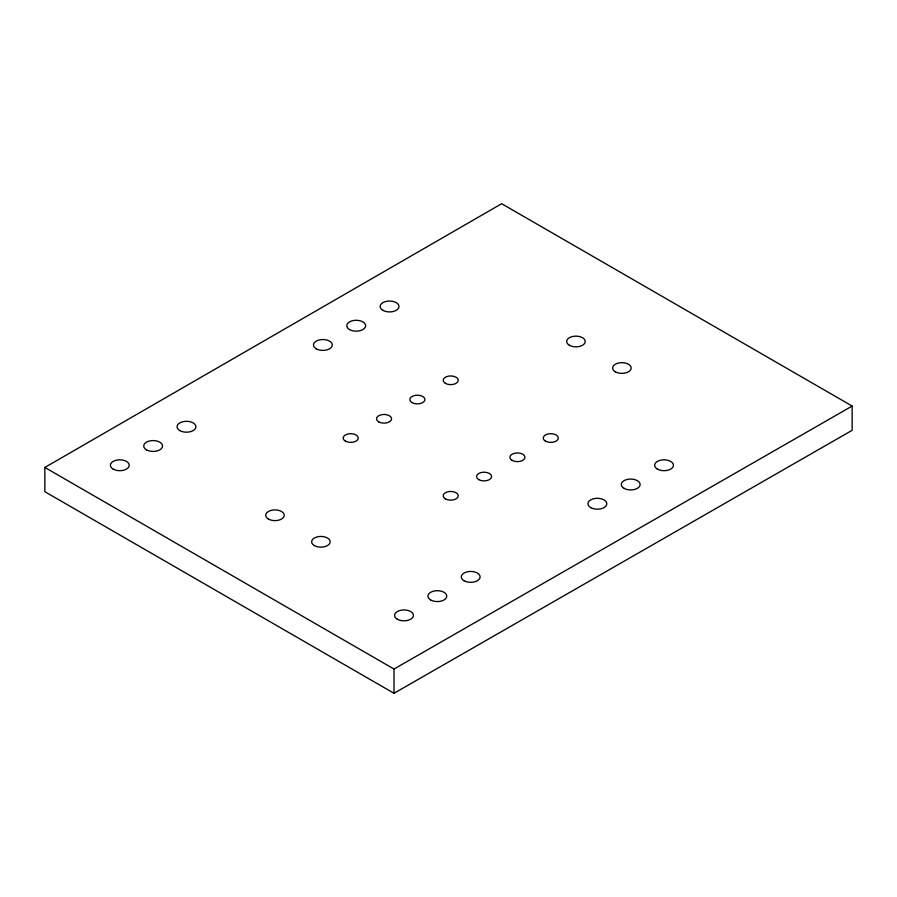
<?xml version="1.0" encoding="UTF-8"?>
<svg xmlns="http://www.w3.org/2000/svg" width="897" height="897" viewBox="0 0 897 897"><rect width="100%" height="100%" fill="white"/><g stroke="black" fill="none" stroke-linecap="round" stroke-linejoin="round"><path stroke-width="1.35" d="M44.85 467.449L501.658 203.709L852.15 406.061L852.15 430.313L394.018 693.291L44.85 491.702L44.85 467.449L394.018 669.039L852.15 406.061M394.018 669.039L394.018 693.291M349.55 329.58A9.43 5.449 0 0 0 365.326 327.136A9.43 5.449 0 0 0 353.777 320.464A9.43 5.449 0 0 0 349.55 329.58M569.393 345.278A9.284 5.36 0 0 0 584.922 342.878A9.284 5.36 0 0 0 573.564 336.308A9.284 5.36 0 0 0 569.393 345.278M464.018 580.729A9.43 5.449 0 0 0 479.794 578.296A9.43 5.449 0 0 0 468.245 571.624A9.43 5.449 0 0 0 464.018 580.729M615.342 371.807A9.284 5.36 0 0 0 630.871 369.396A9.284 5.36 0 0 0 619.502 362.837A9.284 5.36 0 0 0 615.342 371.807M382.896 310.328A9.43 5.449 0 0 0 398.672 307.884A9.43 5.449 0 0 0 387.123 301.213A9.43 5.449 0 0 0 382.896 310.328M412.059 402.618A7.535 4.35 0 0 0 424.673 400.667A7.535 4.35 0 0 0 415.434 395.342A7.535 4.35 0 0 0 412.059 402.618M314.342 545.578A9.284 5.36 0 0 0 329.872 543.178A9.284 5.36 0 0 0 318.502 536.619A9.284 5.36 0 0 0 314.342 545.578M268.405 519.06A9.284 5.36 0 0 0 283.934 516.661A9.284 5.36 0 0 0 272.565 510.09A9.284 5.36 0 0 0 268.405 519.06M345.379 441.122A7.535 4.35 0 0 0 357.981 439.171A7.535 4.35 0 0 0 348.754 433.834A7.535 4.35 0 0 0 345.379 441.122M512.086 460.363A7.535 4.35 0 0 0 524.7 458.412A7.535 4.35 0 0 0 515.461 453.086A7.535 4.35 0 0 0 512.086 460.363M445.405 383.367A7.535 4.35 0 0 0 458.008 381.416A7.535 4.35 0 0 0 448.78 376.09A7.535 4.35 0 0 0 445.405 383.367M378.713 421.87A7.535 4.35 0 0 0 391.327 419.919A7.535 4.35 0 0 0 382.1 414.593A7.535 4.35 0 0 0 378.713 421.87M445.405 498.867A7.535 4.35 0 0 0 458.008 496.916A7.535 4.35 0 0 0 448.78 491.59A7.535 4.35 0 0 0 445.405 498.867M478.74 479.615A7.535 4.35 0 0 0 491.354 477.664A7.535 4.35 0 0 0 482.126 472.338A7.535 4.35 0 0 0 478.74 479.615M545.432 441.122A7.535 4.35 0 0 0 558.035 439.171A7.535 4.35 0 0 0 548.807 433.834A7.535 4.35 0 0 0 545.432 441.122M316.204 348.821A9.43 5.449 0 0 0 331.991 346.388A9.43 5.449 0 0 0 320.431 339.716A9.43 5.449 0 0 0 316.204 348.821M179.815 430.594A9.43 5.449 0 0 0 195.602 428.161A9.43 5.449 0 0 0 184.053 421.489A9.43 5.449 0 0 0 179.815 430.594M146.48 449.846A9.43 5.449 0 0 0 162.256 447.412A9.43 5.449 0 0 0 150.707 440.741A9.43 5.449 0 0 0 146.48 449.846M113.134 469.097A9.43 5.449 0 0 0 128.91 466.653A9.43 5.449 0 0 0 117.361 459.993A9.43 5.449 0 0 0 113.134 469.097M397.326 619.233A9.43 5.449 0 0 0 413.113 616.788A9.43 5.449 0 0 0 401.564 610.128A9.43 5.449 0 0 0 397.326 619.233M430.672 599.981A9.43 5.449 0 0 0 446.448 597.548A9.43 5.449 0 0 0 434.899 590.876A9.43 5.449 0 0 0 430.672 599.981M590.686 507.601A9.43 5.449 0 0 0 606.473 505.157A9.43 5.449 0 0 0 594.913 498.485A9.43 5.449 0 0 0 590.686 507.601M624.032 488.349A9.43 5.449 0 0 0 639.808 485.905A9.43 5.449 0 0 0 628.259 479.245A9.43 5.449 0 0 0 624.032 488.349M657.378 469.097A9.43 5.449 0 0 0 673.154 466.653A9.43 5.449 0 0 0 661.605 459.993A9.43 5.449 0 0 0 657.378 469.097"/></g></svg>
